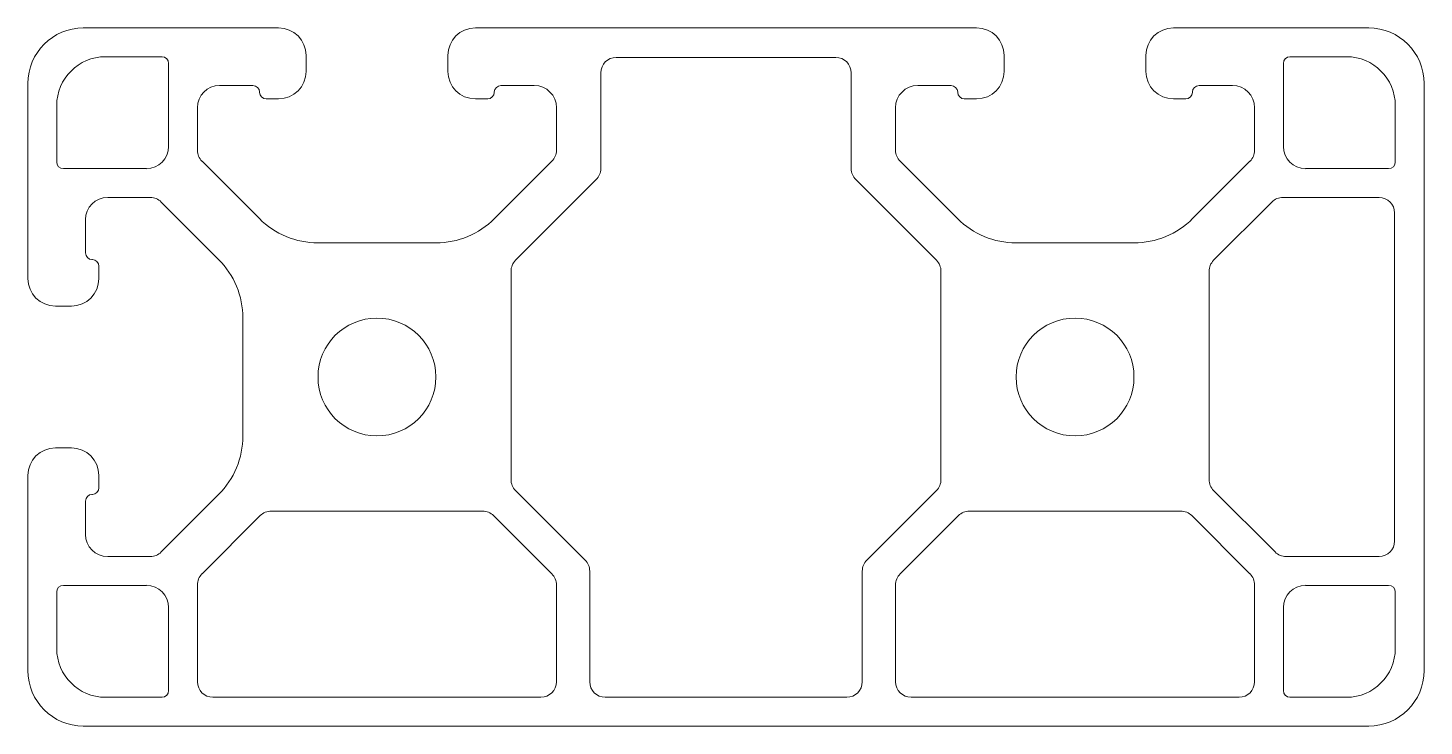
# Model space of a CAD drawing. Header units: millimetres. Extents: x -40 to 40, y -20 to 20.
import ezdxf

# ---------------------------------------------------------------- set-up
doc = ezdxf.new("R2010")
doc.units = ezdxf.units.MM

msp = doc.modelspace()

# ---------------------------------------------------------------- linework, layer by layer
at = {"color": 7, "linetype": 'Continuous', "lineweight": 15}
for p, q in [((-25.638, 20), (-36.825, 20)), ((14.362, 20), (-14.362, 20)), ((36.825, 20), (25.638, 20)), ((-24.063, 17.511), (-24.063, 18.425)), ((-15.937, 18.425), (-15.937, 17.511)), ((15.937, 17.511), (15.937, 18.425)), ((24.063, 18.425), (24.063, 17.511)), ((-32.316, 18.349), (-35.556, 18.349)), ((-31.937, 13.206), (-31.937, 17.969)), ((6.286, 18.311), (-6.286, 18.311)), ((31.937, 17.969), (31.937, 13.206)), ((35.556, 18.349), (32.316, 18.349)), ((-40, 16.825), (-40, 5.638)), ((-7.175, 17.422), (-7.175, 11.937)), ((7.175, 11.937), (7.175, 17.422)), ((40, -16.825), (40, 16.825)), ((-29.016, 16.698), (-27.105, 16.698)), ((-26.725, 16.332), (-26.724, 16.303)), ((-13.276, 16.303), (-13.275, 16.332)), ((-12.895, 16.698), (-10.984, 16.698)), ((10.984, 16.698), (12.895, 16.698)), ((13.275, 16.332), (13.276, 16.303)), ((26.724, 16.303), (26.725, 16.332)), ((27.105, 16.698), (29.016, 16.698)), ((-38.35, 15.555), (-38.35, 12.317)), ((-30.286, 12.988), (-30.286, 15.429)), ((-26.345, 15.937), (-25.638, 15.937)), ((-14.362, 15.937), (-13.655, 15.937)), ((-9.714, 15.429), (-9.714, 12.988)), ((9.714, 12.988), (9.714, 15.429)), ((13.655, 15.937), (14.362, 15.937)), ((25.638, 15.937), (26.345, 15.937)), ((30.286, 15.429), (30.286, 12.988)), ((38.35, 12.317), (38.35, 15.555)), ((-26.739, 9.074), (-30.025, 12.36)), ((-9.975, 12.36), (-13.261, 9.074)), ((13.261, 9.074), (9.975, 12.36)), ((30.025, 12.36), (26.739, 9.074)), ((-37.97, 11.937), (-33.206, 11.937)), ((-7.435, 11.308), (-12.057, 6.686)), ((12.057, 6.686), (7.435, 11.308)), ((33.206, 11.937), (37.97, 11.937)), ((-35.429, 10.286), (-32.988, 10.286)), ((-32.36, 10.025), (-29.074, 6.739)), ((31.282, 10.025), (27.943, 6.686)), ((37.422, 10.286), (31.911, 10.286)), ((-36.698, 7.105), (-36.698, 9.016)), ((38.311, -9.397), (38.311, 9.397)), ((-16.619, 7.683), (-23.381, 7.683)), ((23.381, 7.683), (16.619, 7.683)), ((-36.303, 6.724), (-36.332, 6.725)), ((-35.937, 5.638), (-35.937, 6.345)), ((-12.317, 6.057), (-12.317, -5.878)), ((12.317, -5.878), (12.317, 6.057)), ((27.683, 6.057), (27.683, -5.878)), ((-38.425, 4.063), (-37.511, 4.063)), ((-27.683, 3.381), (-27.683, -3.381)), ((-37.511, -4.063), (-38.425, -4.063)), ((-40, -5.638), (-40, -16.825)), ((-35.937, -6.345), (-35.937, -5.638)), ((-36.698, -9.016), (-36.698, -7.105)), ((-36.332, -6.725), (-36.303, -6.724)), ((-29.074, -6.739), (-32.36, -10.025)), ((-12.057, -6.506), (-8.07, -10.493)), ((8.07, -10.493), (12.057, -6.506)), ((27.943, -6.506), (31.462, -10.025)), ((-26.686, -7.943), (-30.025, -11.282)), ((-13.943, -7.683), (-26.057, -7.683)), ((-9.975, -11.282), (-13.314, -7.943)), ((13.314, -7.943), (9.975, -11.282)), ((26.057, -7.683), (13.943, -7.683)), ((30.025, -11.282), (26.686, -7.943)), ((-32.988, -10.286), (-35.429, -10.286)), ((32.091, -10.286), (37.422, -10.286)), ((-7.81, -11.122), (-7.81, -17.46)), ((7.81, -17.46), (7.81, -11.122)), ((-33.206, -11.937), (-37.97, -11.937)), ((-30.286, -11.911), (-30.286, -17.46)), ((-9.714, -17.46), (-9.714, -11.911)), ((9.714, -11.911), (9.714, -17.46)), ((30.286, -17.46), (30.286, -11.911)), ((37.97, -11.937), (33.206, -11.937)), ((-38.35, -12.317), (-38.35, -15.555)), ((38.35, -15.555), (38.35, -12.317)), ((-31.937, -17.969), (-31.937, -13.206)), ((31.937, -13.206), (31.937, -17.969)), ((-35.556, -18.349), (-32.316, -18.349)), ((-29.397, -18.349), (-10.603, -18.349)), ((-6.921, -18.349), (6.921, -18.349)), ((10.603, -18.349), (29.397, -18.349)), ((32.316, -18.349), (35.556, -18.349)), ((-36.825, -20), (36.825, -20))]:
    msp.add_line(p, q, dxfattribs=at)
for centre in [(-20, 0), (20, 0)]:
    msp.add_circle(centre, 3.378, dxfattribs=at)
for centre, radius, start, end in [((-36.825, 16.825), 3.175, 90, 180), ((-25.638, 18.425), 1.575, 360, 90), ((-14.362, 18.425), 1.575, 90, 180), ((14.362, 18.425), 1.575, 0, 90), ((25.638, 18.425), 1.575, 90, 180), ((36.825, 16.825), 3.175, 0, 90), ((-35.556, 15.555), 2.794, 90, 180), ((-32.316, 17.969), 0.38, 0, 90), ((-6.286, 17.422), 0.889, 90, 180), ((6.286, 17.422), 0.889, 0, 90), ((32.316, 17.969), 0.38, 90, 180), ((35.556, 15.555), 2.794, 0, 90), ((-25.638, 17.511), 1.575, 270, 0), ((-14.362, 17.511), 1.575, 180, 270), ((14.362, 17.511), 1.575, 270, 0), ((25.638, 17.511), 1.575, 180, 270), ((-29.016, 15.429), 1.27, 90, 180), ((-27.105, 16.318), 0.38, 2, 90), ((-26.345, 16.316), 0.38, 182, 270), ((-13.655, 16.316), 0.38, 270, 358), ((-12.895, 16.318), 0.38, 90, 178), ((-10.984, 15.429), 1.27, 0, 90), ((10.984, 15.429), 1.27, 90, 180), ((12.895, 16.318), 0.38, 2, 90), ((13.655, 16.316), 0.38, 182, 270), ((26.345, 16.316), 0.38, 270, 358), ((27.105, 16.318), 0.38, 90, 178), ((29.016, 15.429), 1.27, 0, 90), ((-33.206, 13.206), 1.27, 270, 0), ((-29.397, 12.988), 0.889, 180, 225), ((-10.603, 12.988), 0.889, 315, 0), ((10.603, 12.988), 0.889, 180, 225), ((29.397, 12.988), 0.889, 315, 0), ((33.206, 13.206), 1.27, 180, 270), ((-37.97, 12.317), 0.38, 180, 270), ((37.97, 12.317), 0.38, 270, 0), ((-8.063, 11.937), 0.889, 315, 0), ((8.063, 11.937), 0.889, 180, 225), ((-35.429, 9.016), 1.27, 90, 180), ((-32.988, 9.397), 0.889, 45, 90), ((31.911, 9.397), 0.889, 90, 135), ((37.422, 9.397), 0.889, 0, 90), ((-23.381, 12.432), 4.749, 225, 270), ((-16.619, 12.432), 4.749, 270, 315), ((16.619, 12.432), 4.749, 225, 270), ((23.381, 12.432), 4.749, 270, 315), ((-36.318, 7.105), 0.38, 180, 268), ((-36.316, 6.345), 0.38, 0, 88), ((-32.432, 3.381), 4.749, 0, 45), ((-11.429, 6.057), 0.889, 135, 180), ((11.429, 6.057), 0.889, 0, 45), ((28.571, 6.057), 0.889, 135, 180), ((-38.425, 5.638), 1.575, 180, 270), ((-37.511, 5.638), 1.575, 270, 0), ((-32.432, -3.381), 4.749, 315, 0), ((-38.425, -5.638), 1.575, 90, 180), ((-37.511, -5.638), 1.575, 0, 90), ((-36.316, -6.345), 0.38, 272, 0), ((-11.429, -5.878), 0.889, 180, 225), ((11.429, -5.878), 0.889, 315, 0), ((28.572, -5.878), 0.889, 180, 225), ((-36.318, -7.105), 0.38, 92, 180), ((-26.057, -8.571), 0.889, 90, 135), ((-13.943, -8.571), 0.889, 45, 90), ((13.943, -8.571), 0.889, 90, 135), ((26.057, -8.572), 0.889, 45, 90), ((-35.429, -9.016), 1.27, 180, 270), ((37.422, -9.397), 0.889, 270, 0), ((-32.988, -9.397), 0.889, 270, 315), ((32.091, -9.397), 0.889, 225, 270), ((-8.698, -11.122), 0.889, 0, 45), ((8.698, -11.122), 0.889, 135, 180), ((-37.97, -12.317), 0.38, 90, 180), ((-33.206, -13.206), 1.27, 0, 90), ((-29.397, -11.911), 0.889, 135, 180), ((-10.603, -11.911), 0.889, 0, 45), ((10.603, -11.911), 0.889, 135, 180), ((29.397, -11.911), 0.889, 0, 45), ((33.206, -13.206), 1.27, 90, 180), ((37.97, -12.317), 0.38, 0, 90), ((-35.556, -15.555), 2.794, 180, 270), ((35.556, -15.555), 2.794, 270, 0), ((-36.825, -16.825), 3.175, 180, 270), ((-29.397, -17.46), 0.889, 180, 270), ((-10.603, -17.46), 0.889, 270, 0), ((-6.921, -17.46), 0.889, 180, 270), ((6.921, -17.46), 0.889, 270, 0), ((10.603, -17.46), 0.889, 180, 270), ((29.397, -17.46), 0.889, 270, 0), ((36.825, -16.825), 3.175, 270, 0), ((-32.316, -17.969), 0.38, 270, 0), ((32.316, -17.969), 0.38, 180, 270)]:
    msp.add_arc(centre, radius, start, end, dxfattribs=at)

doc.saveas('drawing.dxf')
